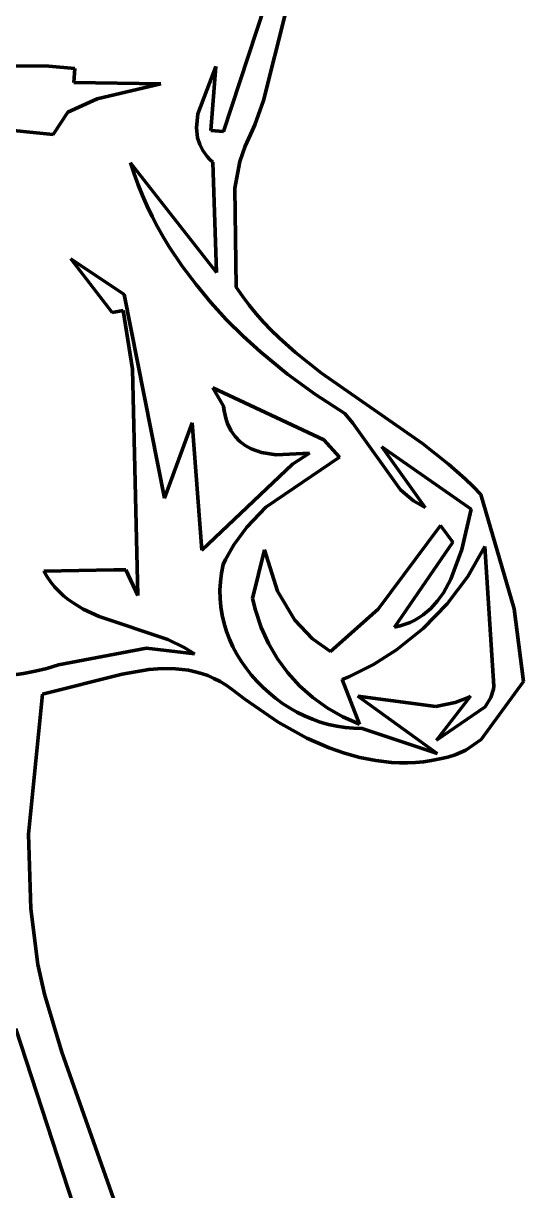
# Model space of a CAD drawing. Header units: millimetres. Extents: x 0 to 10.4, y 0 to 10.4.
# Drawn here: x 3.764 to 4.216, y 8.477 to 9.53 of the extents above; entities that cross this region are included whole.
import ezdxf

# ---------------------------------------------------------------- set-up
doc = ezdxf.new("R2010")
doc.units = ezdxf.units.MM
doc.layers.add('color#2b2b2bff', color=7, linetype='CONTINUOUS', lineweight=100)
doc.layers.add('color#fdfdfdff', color=7, linetype='CONTINUOUS', lineweight=100)

msp = doc.modelspace()

# ---------------------------------------------------------------- linework, layer by layer
at = {"layer": 'color#2b2b2bff'}
for p, q in [((3.9448, 9.4324), (3.982, 9.5459)), ((4.0011, 9.5405), (3.9808, 9.4605)), ((3.6625, 9.4924), (3.7869, 9.4913)), ((3.7869, 9.4913), (3.8106, 9.4894)), ((3.8106, 9.4894), (3.8095, 9.4766)), ((3.9216, 9.4483), (3.9378, 9.491)), ((3.9378, 9.491), (3.9332, 9.4335)), ((3.8095, 9.4766), (3.8883, 9.4756)), ((3.8883, 9.4756), (3.8307, 9.462)), ((3.8307, 9.462), (3.8043, 9.45)), ((3.9808, 9.4605), (3.9731, 9.4384)), ((3.8043, 9.45), (3.7909, 9.4299)), ((3.9204, 9.4358), (3.9216, 9.4483)), ((3.7909, 9.4299), (3.6572, 9.4433)), ((3.9214, 9.4267), (3.9204, 9.4358)), ((3.9731, 9.4384), (3.9707, 9.4331)), ((3.9233, 9.4209), (3.9214, 9.4267)), ((3.9332, 9.4335), (3.9448, 9.4324)), ((3.9707, 9.4331), (3.9643, 9.4194)), ((3.9261, 9.4152), (3.9233, 9.4209)), ((3.93, 9.4098), (3.9261, 9.4152)), ((3.9643, 9.4194), (3.9595, 9.4054)), ((3.864, 9.3943), (3.8607, 9.4043)), ((3.8607, 9.4043), (3.9386, 9.3054)), ((3.9325, 9.4072), (3.93, 9.4098)), ((3.9352, 9.4047), (3.9325, 9.4072)), ((3.9386, 9.3054), (3.9352, 9.4047)), ((3.9595, 9.4054), (3.9549, 9.3813)), ((3.8676, 9.3844), (3.864, 9.3943)), ((3.8716, 9.3747), (3.8676, 9.3844)), ((3.8759, 9.3652), (3.8716, 9.3747)), ((3.9549, 9.3813), (3.9561, 9.2922)), ((3.8804, 9.3558), (3.8759, 9.3652)), ((3.8853, 9.3465), (3.8804, 9.3558)), ((3.8904, 9.3375), (3.8853, 9.3465)), ((3.8958, 9.3285), (3.8904, 9.3375)), ((3.9074, 9.3111), (3.8958, 9.3285)), ((3.8442, 9.2691), (3.8069, 9.3176)), ((3.8069, 9.3176), (3.8551, 9.2855)), ((3.92, 9.2944), (3.9074, 9.3111)), ((3.9334, 9.2782), (3.92, 9.2944)), ((3.9561, 9.2922), (3.9618, 9.2838)), ((3.8551, 9.2855), (3.8914, 9.1017)), ((3.9476, 9.2627), (3.9334, 9.2782)), ((3.9618, 9.2838), (3.9679, 9.2758)), ((3.8542, 9.2711), (3.8442, 9.2691)), ((3.8626, 9.2182), (3.8542, 9.2711)), ((3.9679, 9.2758), (3.9742, 9.268)), ((3.9742, 9.268), (3.9809, 9.2606)), ((3.9626, 9.2479), (3.9476, 9.2627)), ((3.9809, 9.2606), (3.9877, 9.2533)), ((3.9782, 9.2337), (3.9626, 9.2479)), ((3.9877, 9.2533), (3.9949, 9.2464)), ((3.9949, 9.2464), (4.0097, 9.2331)), ((4.0026, 9.2137), (3.9782, 9.2337)), ((4.0097, 9.2331), (4.0333, 9.2145)), ((3.8674, 9.0138), (3.8626, 9.2182)), ((4.028, 9.1951), (4.0026, 9.2137)), ((4.0333, 9.2145), (4.1244, 9.151)), ((3.9449, 9.1848), (3.935, 9.2012)), ((3.935, 9.2012), (4.0355, 9.1545)), ((4.0542, 9.1781), (4.028, 9.1951)), ((3.9455, 9.1805), (3.9449, 9.1848)), ((3.9463, 9.1765), (3.9455, 9.1805)), ((3.9473, 9.1727), (3.9463, 9.1765)), ((3.9485, 9.1692), (3.9473, 9.1727)), ((4.0616, 9.1693), (4.0542, 9.1781)), ((3.8914, 9.1017), (3.9164, 9.1698)), ((3.9164, 9.1698), (3.9253, 9.0547)), ((3.9515, 9.1628), (3.9485, 9.1692)), ((3.9552, 9.1574), (3.9515, 9.1628)), ((4.1045, 9.1094), (4.0616, 9.1693)), ((3.9595, 9.1529), (3.9552, 9.1574)), ((3.9644, 9.1491), (3.9595, 9.1529)), ((4.0355, 9.1545), (4.0494, 9.1386)), ((4.1244, 9.151), (4.148, 9.1324)), ((3.9699, 9.1461), (3.9644, 9.1491)), ((3.979, 9.1429), (3.9699, 9.1461)), ((3.9924, 9.1408), (3.979, 9.1429)), ((4.0225, 9.1422), (3.9924, 9.1408)), ((4.0071, 9.1324), (4.0225, 9.1422)), ((4.1683, 9.0917), (4.0876, 9.1481)), ((4.0876, 9.1481), (4.1269, 9.0933)), ((3.9253, 9.0547), (4.0071, 9.1324)), ((4.0494, 9.1386), (3.9831, 9.0935)), ((4.148, 9.1324), (4.163, 9.1192)), ((4.163, 9.1192), (4.1701, 9.1123)), ((4.1164, 9.0994), (4.1045, 9.1094)), ((4.1701, 9.1123), (4.177, 9.1051)), ((4.1269, 9.0933), (4.1164, 9.0994)), ((4.177, 9.1051), (4.2073, 9.0018)), ((3.9831, 9.0935), (3.9658, 9.0756)), ((4.1599, 9.0555), (4.1683, 9.0917)), ((4.0844, 9.0017), (4.1407, 9.0771)), ((4.1407, 9.0771), (4.1518, 9.0619)), ((3.9658, 9.0756), (3.954, 9.0596)), ((3.954, 9.0596), (3.9467, 9.0464)), ((4.1518, 9.0619), (4.0993, 8.9855)), ((4.15, 9.0286), (4.1599, 9.0555)), ((4.1809, 9.058), (4.1653, 9.031)), ((4.189, 8.9321), (4.1809, 9.058)), ((3.9467, 9.0464), (3.9446, 9.0418)), ((3.9711, 9.0113), (3.9819, 9.0551)), ((3.9819, 9.0551), (3.9934, 9.0178)), ((3.7824, 9.036), (3.8456, 9.037)), ((3.7856, 9.0308), (3.7824, 9.036)), ((3.8456, 9.037), (3.8566, 9.0371)), ((3.8566, 9.0371), (3.8674, 9.0138)), ((3.9446, 9.0418), (3.943, 9.0341)), ((3.789, 9.026), (3.7856, 9.0308)), ((3.7926, 9.0215), (3.789, 9.026)), ((3.942, 9.0264), (3.9416, 9.0187)), ((3.943, 9.0341), (3.942, 9.0264)), ((4.1433, 9.0164), (4.15, 9.0286)), ((4.1653, 9.031), (4.1466, 9.0063)), ((3.7964, 9.0175), (3.7926, 9.0215)), ((3.8004, 9.0137), (3.7964, 9.0175)), ((3.8046, 9.0103), (3.8004, 9.0137)), ((3.9416, 9.0187), (3.9417, 9.0111)), ((3.9934, 9.0178), (4.0092, 8.9916)), ((4.138, 9.009), (4.1433, 9.0164)), ((3.8089, 9.0072), (3.8046, 9.0103)), ((3.818, 9.0016), (3.8089, 9.0072)), ((3.9417, 9.0111), (3.9424, 9.0036)), ((3.9424, 9.0036), (3.9436, 8.9961)), ((3.9736, 9.0006), (3.9711, 9.0113)), ((4.1466, 9.0063), (4.1252, 8.9842)), ((4.1319, 9.0023), (4.138, 9.009)), ((3.8324, 8.9949), (3.818, 9.0016)), ((3.8944, 8.9741), (3.8324, 8.9949)), ((3.9436, 8.9961), (3.9453, 8.9888)), ((3.9787, 8.9852), (3.9736, 9.0006)), ((4.0414, 8.9635), (4.0844, 9.0017)), ((4.1174, 8.9917), (4.1214, 8.994)), ((4.1214, 8.994), (4.1251, 8.9965)), ((4.1251, 8.9965), (4.1319, 9.0023)), ((4.2073, 9.0018), (4.2158, 8.9364)), ((3.9453, 8.9888), (3.9476, 8.9816)), ((3.9853, 8.9706), (3.9787, 8.9852)), ((4.0092, 8.9916), (4.0252, 8.975)), ((4.0993, 8.9855), (4.1042, 8.9866)), ((4.1252, 8.9842), (4.1011, 8.9649)), ((4.1042, 8.9866), (4.1088, 8.988)), ((4.1088, 8.988), (4.1133, 8.9897)), ((4.1133, 8.9897), (4.1174, 8.9917)), ((3.9092, 8.9671), (3.8944, 8.9741)), ((3.9476, 8.9816), (3.9502, 8.9746)), ((3.9502, 8.9746), (3.9533, 8.9677)), ((4.0252, 8.975), (4.0414, 8.9635)), ((3.7959, 8.9513), (3.8752, 8.9664)), ((3.8752, 8.9664), (3.9185, 8.9614)), ((3.9185, 8.9614), (3.9092, 8.9671)), ((3.9533, 8.9677), (3.9569, 8.9611)), ((3.9569, 8.9611), (3.9608, 8.9546)), ((3.9934, 8.9569), (3.9853, 8.9706)), ((4.1011, 8.9649), (4.0802, 8.9517)), ((3.7853, 8.9482), (3.7959, 8.9513)), ((3.9608, 8.9546), (3.9652, 8.9483)), ((4.0028, 8.9441), (3.9934, 8.9569)), ((4.0802, 8.9517), (4.0578, 8.9406)), ((3.7534, 8.942), (3.7641, 8.9436)), ((3.7641, 8.9436), (3.7747, 8.9457)), ((3.7747, 8.9457), (3.7853, 8.9482)), ((3.8533, 8.9429), (3.7814, 8.925)), ((3.8775, 8.9471), (3.8533, 8.9429)), ((3.8896, 8.948), (3.8775, 8.9471)), ((3.9015, 8.9478), (3.8896, 8.948)), ((3.9074, 8.9473), (3.9015, 8.9478)), ((3.9132, 8.9465), (3.9074, 8.9473)), ((3.9191, 8.9452), (3.9132, 8.9465)), ((3.9248, 8.9437), (3.9191, 8.9452)), ((3.9305, 8.9417), (3.9248, 8.9437)), ((3.9361, 8.9392), (3.9305, 8.9417)), ((3.9652, 8.9483), (3.9698, 8.9423)), ((3.9698, 8.9423), (3.9749, 8.9366)), ((4.0135, 8.9324), (4.0028, 8.9441)), ((4.0578, 8.9406), (4.052, 8.9382)), ((3.9417, 8.9364), (3.9361, 8.9392)), ((3.9472, 8.933), (3.9417, 8.9364)), ((3.9526, 8.9292), (3.9472, 8.933)), ((3.9639, 8.9203), (3.9526, 8.9292)), ((3.9749, 8.9366), (3.9802, 8.9312)), ((3.9802, 8.9312), (3.9859, 8.926)), ((4.0254, 8.9218), (4.0135, 8.9324)), ((4.052, 8.9382), (4.0677, 8.898)), ((4.2158, 8.9364), (4.1773, 8.8841)), ((4.1863, 8.922), (4.1886, 8.9294)), ((4.1886, 8.9294), (4.189, 8.9321)), ((3.7814, 8.925), (3.7688, 8.7988)), ((3.9941, 8.8996), (3.9639, 8.9203)), ((3.9859, 8.926), (3.9918, 8.9212)), ((3.9918, 8.9212), (3.998, 8.9166)), ((4.0385, 8.9125), (4.0254, 8.9218)), ((4.1377, 8.8715), (4.0662, 8.9231)), ((4.0662, 8.9231), (4.1365, 8.9137)), ((4.1677, 8.9232), (4.1372, 8.8835)), ((4.1539, 8.9173), (4.1643, 8.9214)), ((4.1643, 8.9214), (4.1677, 8.9232)), ((4.1812, 8.9135), (4.1863, 8.922)), ((3.998, 8.9166), (4.0045, 8.9125)), ((4.0045, 8.9125), (4.0111, 8.9087)), ((4.0111, 8.9087), (4.018, 8.9053)), ((4.0526, 8.9045), (4.0385, 8.9125)), ((4.1365, 8.9137), (4.1539, 8.9173)), ((4.1372, 8.8835), (4.1812, 8.9135)), ((4.0199, 8.8854), (3.9941, 8.8996)), ((4.018, 8.9053), (4.025, 8.9023)), ((4.025, 8.9023), (4.0322, 8.8998)), ((4.0322, 8.8998), (4.0396, 8.8977)), ((4.0396, 8.8977), (4.047, 8.896)), ((4.0677, 8.898), (4.0526, 8.9045)), ((4.047, 8.896), (4.0546, 8.8949)), ((4.0546, 8.8949), (4.0622, 8.8942)), ((4.0622, 8.8942), (4.0699, 8.8941)), ((4.0699, 8.8941), (4.1377, 8.8715)), ((4.0402, 8.8765), (4.0199, 8.8854)), ((4.054, 8.8717), (4.0402, 8.8765)), ((4.1773, 8.8841), (4.1636, 8.8744)), ((4.068, 8.8678), (4.054, 8.8717)), ((4.0822, 8.865), (4.068, 8.8678)), ((4.14, 8.8665), (4.1327, 8.865)), ((4.1472, 8.8682), (4.14, 8.8665)), ((4.1541, 8.8702), (4.1472, 8.8682)), ((4.1636, 8.8744), (4.1541, 8.8702)), ((4.0965, 8.8634), (4.0822, 8.865)), ((4.1037, 8.8631), (4.0965, 8.8634)), ((4.1109, 8.863), (4.1037, 8.8631)), ((4.1182, 8.8633), (4.1109, 8.863)), ((4.1254, 8.864), (4.1182, 8.8633)), ((4.1327, 8.865), (4.1254, 8.864)), ((3.7688, 8.7988), (3.7707, 8.7313)), ((3.7707, 8.7313), (3.7772, 8.681)), ((3.7772, 8.681), (3.783, 8.6543)), ((3.783, 8.6543), (3.7987, 8.6021)), ((3.8266, 8.4112), (3.7571, 8.6231)), ((3.7987, 8.6021), (3.8471, 8.4649))]:
    msp.add_line(p, q, dxfattribs=at)
at = {"layer": 'color#fdfdfdff'}
for p, q in [((3.982, 9.5459), (3.9448, 9.4324)), ((3.9808, 9.4605), (4.0011, 9.5405)), ((3.7869, 9.4913), (3.6625, 9.4924)), ((3.8106, 9.4894), (3.7869, 9.4913)), ((3.8095, 9.4766), (3.8106, 9.4894)), ((3.9378, 9.491), (3.9216, 9.4483)), ((3.9332, 9.4335), (3.9378, 9.491)), ((3.8883, 9.4756), (3.8095, 9.4766)), ((3.8307, 9.462), (3.8883, 9.4756)), ((3.8043, 9.45), (3.8307, 9.462)), ((3.9731, 9.4384), (3.9808, 9.4605)), ((3.7909, 9.4299), (3.8043, 9.45)), ((3.9216, 9.4483), (3.9204, 9.4358)), ((3.6572, 9.4433), (3.7909, 9.4299)), ((3.9204, 9.4358), (3.9214, 9.4267)), ((3.9707, 9.4331), (3.9731, 9.4384)), ((3.9214, 9.4267), (3.9233, 9.4209)), ((3.9448, 9.4324), (3.9332, 9.4335)), ((3.9643, 9.4194), (3.9707, 9.4331)), ((3.9233, 9.4209), (3.9261, 9.4152)), ((3.9261, 9.4152), (3.93, 9.4098)), ((3.9595, 9.4054), (3.9643, 9.4194)), ((3.9386, 9.3054), (3.8607, 9.4043)), ((3.8607, 9.4043), (3.864, 9.3943)), ((3.93, 9.4098), (3.9325, 9.4072)), ((3.9325, 9.4072), (3.9352, 9.4047)), ((3.9352, 9.4047), (3.9386, 9.3054)), ((3.9549, 9.3813), (3.9595, 9.4054)), ((3.864, 9.3943), (3.8676, 9.3844)), ((3.8676, 9.3844), (3.8716, 9.3747)), ((3.8716, 9.3747), (3.8759, 9.3652)), ((3.9561, 9.2922), (3.9549, 9.3813)), ((3.8759, 9.3652), (3.8804, 9.3558)), ((3.8804, 9.3558), (3.8853, 9.3465)), ((3.8853, 9.3465), (3.8904, 9.3375)), ((3.8904, 9.3375), (3.8958, 9.3285)), ((3.8958, 9.3285), (3.9074, 9.3111)), ((3.8551, 9.2855), (3.8069, 9.3176)), ((3.8069, 9.3176), (3.8442, 9.2691)), ((3.9074, 9.3111), (3.92, 9.2944)), ((3.92, 9.2944), (3.9334, 9.2782)), ((3.9618, 9.2838), (3.9561, 9.2922)), ((3.8914, 9.1017), (3.8551, 9.2855)), ((3.9334, 9.2782), (3.9476, 9.2627)), ((3.9679, 9.2758), (3.9618, 9.2838)), ((3.8442, 9.2691), (3.8542, 9.2711)), ((3.8542, 9.2711), (3.8626, 9.2182)), ((3.9742, 9.268), (3.9679, 9.2758)), ((3.9809, 9.2606), (3.9742, 9.268)), ((3.9476, 9.2627), (3.9626, 9.2479)), ((3.9877, 9.2533), (3.9809, 9.2606)), ((3.9626, 9.2479), (3.9782, 9.2337)), ((3.9949, 9.2464), (3.9877, 9.2533)), ((4.0097, 9.2331), (3.9949, 9.2464)), ((3.9782, 9.2337), (4.0026, 9.2137)), ((4.0333, 9.2145), (4.0097, 9.2331)), ((3.8626, 9.2182), (3.8674, 9.0138)), ((4.0026, 9.2137), (4.028, 9.1951)), ((4.1244, 9.151), (4.0333, 9.2145)), ((4.0355, 9.1545), (3.935, 9.2012)), ((3.935, 9.2012), (3.9449, 9.1848)), ((4.028, 9.1951), (4.0542, 9.1781)), ((3.9449, 9.1848), (3.9455, 9.1805)), ((3.9455, 9.1805), (3.9463, 9.1765)), ((3.9463, 9.1765), (3.9473, 9.1727)), ((3.9473, 9.1727), (3.9485, 9.1692)), ((4.0542, 9.1781), (4.0616, 9.1693)), ((3.9164, 9.1698), (3.8914, 9.1017)), ((3.9253, 9.0547), (3.9164, 9.1698)), ((3.9485, 9.1692), (3.9515, 9.1628)), ((3.9515, 9.1628), (3.9552, 9.1574)), ((4.0616, 9.1693), (4.1045, 9.1094)), ((3.9552, 9.1574), (3.9595, 9.1529)), ((3.9595, 9.1529), (3.9644, 9.1491)), ((4.0494, 9.1386), (4.0355, 9.1545)), ((4.148, 9.1324), (4.1244, 9.151)), ((3.9644, 9.1491), (3.9699, 9.1461)), ((3.9699, 9.1461), (3.979, 9.1429)), ((3.979, 9.1429), (3.9924, 9.1408)), ((3.9924, 9.1408), (4.0225, 9.1422)), ((4.0225, 9.1422), (4.0071, 9.1324)), ((4.1269, 9.0933), (4.0876, 9.1481)), ((4.0876, 9.1481), (4.1683, 9.0917)), ((4.0071, 9.1324), (3.9253, 9.0547)), ((3.9831, 9.0935), (4.0494, 9.1386)), ((4.163, 9.1192), (4.148, 9.1324)), ((4.1701, 9.1123), (4.163, 9.1192)), ((4.1045, 9.1094), (4.1164, 9.0994)), ((4.177, 9.1051), (4.1701, 9.1123)), ((4.1164, 9.0994), (4.1269, 9.0933)), ((4.2073, 9.0018), (4.177, 9.1051)), ((3.9658, 9.0756), (3.9831, 9.0935)), ((4.1683, 9.0917), (4.1599, 9.0555)), ((4.1407, 9.0771), (4.0844, 9.0017)), ((4.1518, 9.0619), (4.1407, 9.0771)), ((3.954, 9.0596), (3.9658, 9.0756)), ((3.9467, 9.0464), (3.954, 9.0596)), ((4.0993, 8.9855), (4.1518, 9.0619)), ((4.1599, 9.0555), (4.15, 9.0286)), ((4.1653, 9.031), (4.1809, 9.058)), ((4.1809, 9.058), (4.189, 8.9321)), ((3.9446, 9.0418), (3.9467, 9.0464)), ((3.9819, 9.0551), (3.9711, 9.0113)), ((3.9934, 9.0178), (3.9819, 9.0551)), ((3.8456, 9.037), (3.7824, 9.036)), ((3.7824, 9.036), (3.7856, 9.0308)), ((3.8566, 9.0371), (3.8456, 9.037)), ((3.8674, 9.0138), (3.8566, 9.0371)), ((3.943, 9.0341), (3.9446, 9.0418)), ((3.7856, 9.0308), (3.789, 9.026)), ((3.789, 9.026), (3.7926, 9.0215)), ((3.9416, 9.0187), (3.942, 9.0264)), ((3.942, 9.0264), (3.943, 9.0341)), ((4.15, 9.0286), (4.1433, 9.0164)), ((4.1466, 9.0063), (4.1653, 9.031)), ((3.7926, 9.0215), (3.7964, 9.0175)), ((3.7964, 9.0175), (3.8004, 9.0137)), ((3.8004, 9.0137), (3.8046, 9.0103)), ((3.9417, 9.0111), (3.9416, 9.0187)), ((4.0092, 8.9916), (3.9934, 9.0178)), ((4.1433, 9.0164), (4.138, 9.009)), ((3.8046, 9.0103), (3.8089, 9.0072)), ((3.8089, 9.0072), (3.818, 9.0016)), ((3.9424, 9.0036), (3.9417, 9.0111)), ((3.9436, 8.9961), (3.9424, 9.0036)), ((3.9711, 9.0113), (3.9736, 9.0006)), ((4.1252, 8.9842), (4.1466, 9.0063)), ((4.138, 9.009), (4.1319, 9.0023)), ((3.818, 9.0016), (3.8324, 8.9949)), ((3.8324, 8.9949), (3.8944, 8.9741)), ((3.9453, 8.9888), (3.9436, 8.9961)), ((3.9736, 9.0006), (3.9787, 8.9852)), ((4.0844, 9.0017), (4.0414, 8.9635)), ((4.1214, 8.994), (4.1174, 8.9917)), ((4.1251, 8.9965), (4.1214, 8.994)), ((4.1319, 9.0023), (4.1251, 8.9965)), ((4.2158, 8.9364), (4.2073, 9.0018)), ((3.9476, 8.9816), (3.9453, 8.9888)), ((3.9787, 8.9852), (3.9853, 8.9706)), ((4.0252, 8.975), (4.0092, 8.9916)), ((4.1042, 8.9866), (4.0993, 8.9855)), ((4.1011, 8.9649), (4.1252, 8.9842)), ((4.1088, 8.988), (4.1042, 8.9866)), ((4.1133, 8.9897), (4.1088, 8.988)), ((4.1174, 8.9917), (4.1133, 8.9897)), ((3.8944, 8.9741), (3.9092, 8.9671)), ((3.9502, 8.9746), (3.9476, 8.9816)), ((3.9533, 8.9677), (3.9502, 8.9746)), ((4.0414, 8.9635), (4.0252, 8.975)), ((3.8752, 8.9664), (3.7959, 8.9513)), ((3.9185, 8.9614), (3.8752, 8.9664)), ((3.9092, 8.9671), (3.9185, 8.9614)), ((3.9569, 8.9611), (3.9533, 8.9677)), ((3.9608, 8.9546), (3.9569, 8.9611)), ((3.9853, 8.9706), (3.9934, 8.9569)), ((4.0802, 8.9517), (4.1011, 8.9649)), ((3.7959, 8.9513), (3.7853, 8.9482)), ((3.9652, 8.9483), (3.9608, 8.9546)), ((3.9934, 8.9569), (4.0028, 8.9441)), ((4.0578, 8.9406), (4.0802, 8.9517)), ((3.7641, 8.9436), (3.7534, 8.942)), ((3.7747, 8.9457), (3.7641, 8.9436)), ((3.7853, 8.9482), (3.7747, 8.9457)), ((3.7814, 8.925), (3.8533, 8.9429)), ((3.8533, 8.9429), (3.8775, 8.9471)), ((3.8775, 8.9471), (3.8896, 8.948)), ((3.8896, 8.948), (3.9015, 8.9478)), ((3.9015, 8.9478), (3.9074, 8.9473)), ((3.9074, 8.9473), (3.9132, 8.9465)), ((3.9132, 8.9465), (3.9191, 8.9452)), ((3.9191, 8.9452), (3.9248, 8.9437)), ((3.9248, 8.9437), (3.9305, 8.9417)), ((3.9305, 8.9417), (3.9361, 8.9392)), ((3.9698, 8.9423), (3.9652, 8.9483)), ((3.9749, 8.9366), (3.9698, 8.9423)), ((4.0028, 8.9441), (4.0135, 8.9324)), ((4.052, 8.9382), (4.0578, 8.9406)), ((3.9361, 8.9392), (3.9417, 8.9364)), ((3.9417, 8.9364), (3.9472, 8.933)), ((3.9472, 8.933), (3.9526, 8.9292)), ((3.9526, 8.9292), (3.9639, 8.9203)), ((3.9802, 8.9312), (3.9749, 8.9366)), ((3.9859, 8.926), (3.9802, 8.9312)), ((4.0135, 8.9324), (4.0254, 8.9218)), ((4.0677, 8.898), (4.052, 8.9382)), ((4.1773, 8.8841), (4.2158, 8.9364)), ((4.1886, 8.9294), (4.1863, 8.922)), ((4.189, 8.9321), (4.1886, 8.9294)), ((3.7688, 8.7988), (3.7814, 8.925)), ((3.9639, 8.9203), (3.9941, 8.8996)), ((3.9918, 8.9212), (3.9859, 8.926)), ((3.998, 8.9166), (3.9918, 8.9212)), ((4.0254, 8.9218), (4.0385, 8.9125)), ((4.1365, 8.9137), (4.0662, 8.9231)), ((4.0662, 8.9231), (4.1377, 8.8715)), ((4.1372, 8.8835), (4.1677, 8.9232)), ((4.1643, 8.9214), (4.1539, 8.9173)), ((4.1677, 8.9232), (4.1643, 8.9214)), ((4.1863, 8.922), (4.1812, 8.9135)), ((4.0045, 8.9125), (3.998, 8.9166)), ((4.0111, 8.9087), (4.0045, 8.9125)), ((4.018, 8.9053), (4.0111, 8.9087)), ((4.0385, 8.9125), (4.0526, 8.9045)), ((4.1539, 8.9173), (4.1365, 8.9137)), ((4.1812, 8.9135), (4.1372, 8.8835)), ((3.9941, 8.8996), (4.0199, 8.8854)), ((4.025, 8.9023), (4.018, 8.9053)), ((4.0322, 8.8998), (4.025, 8.9023)), ((4.0396, 8.8977), (4.0322, 8.8998)), ((4.047, 8.896), (4.0396, 8.8977)), ((4.0526, 8.9045), (4.0677, 8.898)), ((4.0546, 8.8949), (4.047, 8.896)), ((4.0622, 8.8942), (4.0546, 8.8949)), ((4.0699, 8.8941), (4.0622, 8.8942)), ((4.1377, 8.8715), (4.0699, 8.8941)), ((4.0199, 8.8854), (4.0402, 8.8765)), ((4.0402, 8.8765), (4.054, 8.8717)), ((4.1636, 8.8744), (4.1773, 8.8841)), ((4.054, 8.8717), (4.068, 8.8678)), ((4.068, 8.8678), (4.0822, 8.865)), ((4.1327, 8.865), (4.14, 8.8665)), ((4.14, 8.8665), (4.1472, 8.8682)), ((4.1472, 8.8682), (4.1541, 8.8702)), ((4.1541, 8.8702), (4.1636, 8.8744)), ((4.0822, 8.865), (4.0965, 8.8634)), ((4.0965, 8.8634), (4.1037, 8.8631)), ((4.1037, 8.8631), (4.1109, 8.863)), ((4.1109, 8.863), (4.1182, 8.8633)), ((4.1182, 8.8633), (4.1254, 8.864)), ((4.1254, 8.864), (4.1327, 8.865)), ((3.7707, 8.7313), (3.7688, 8.7988)), ((3.7772, 8.681), (3.7707, 8.7313)), ((3.783, 8.6543), (3.7772, 8.681)), ((3.7987, 8.6021), (3.783, 8.6543)), ((3.7571, 8.6231), (3.8266, 8.4112)), ((3.8471, 8.4649), (3.7987, 8.6021))]:
    msp.add_line(p, q, dxfattribs=at)

doc.saveas('drawing.dxf')
